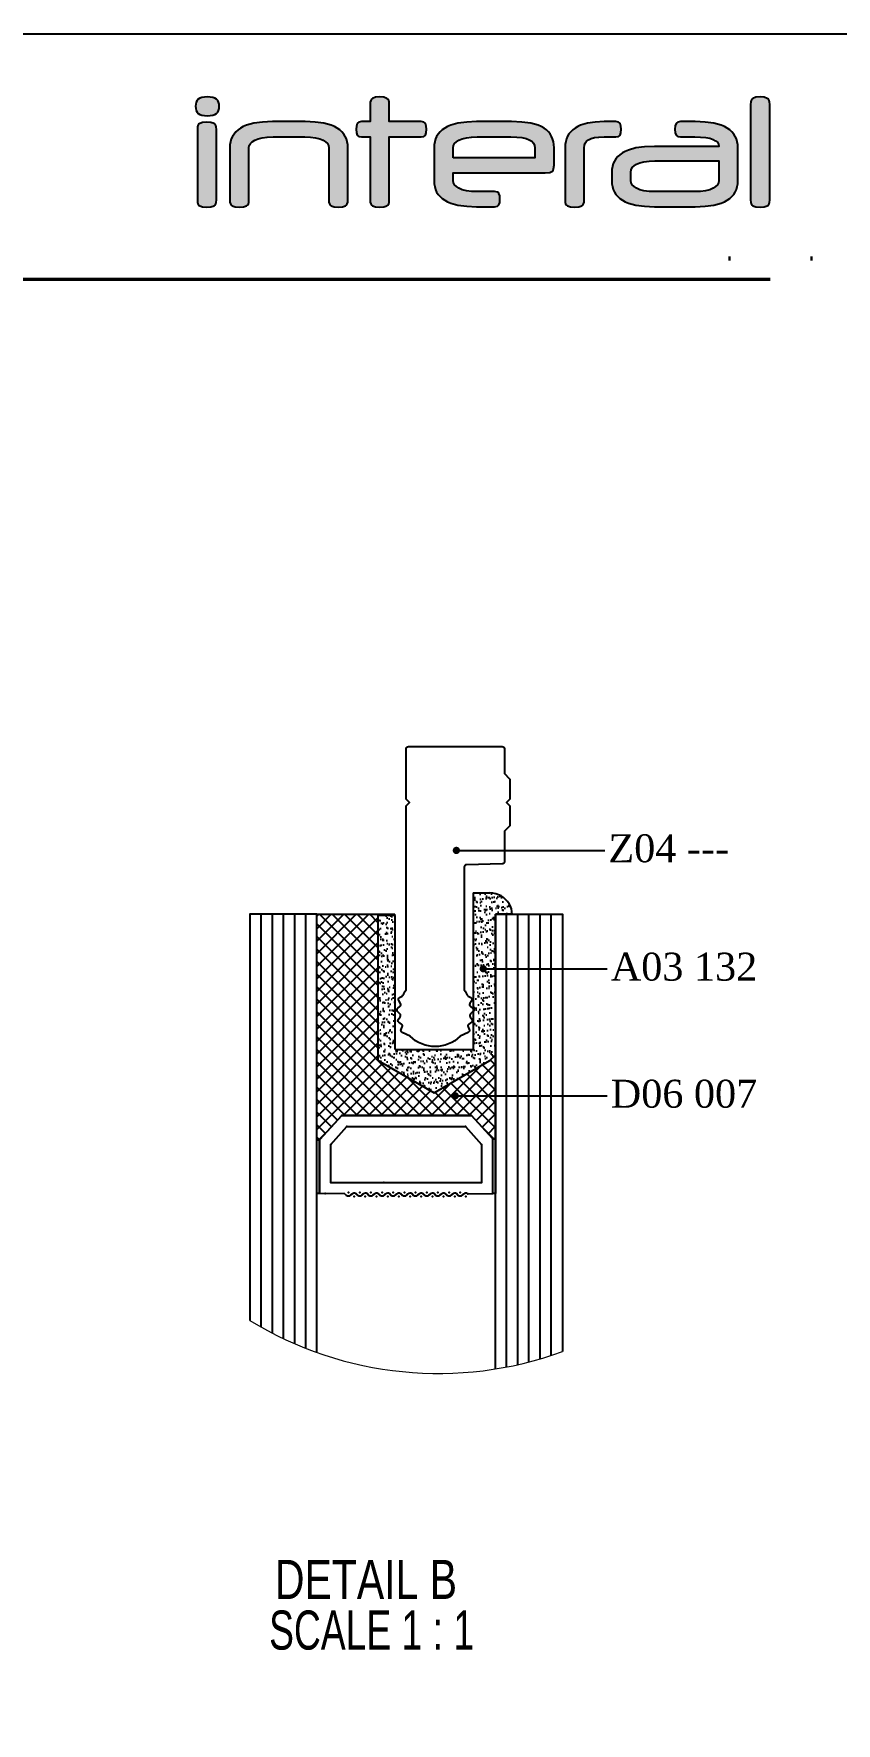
# Model space of a CAD drawing. Header units: millimetres. Extents: x 1489 to 1909, y -347 to 297.
# Drawn here: x 1625.3 to 1697.1, y 145.8 to 297 of the extents above; entities that cross this region are included whole.
import ezdxf

# ---------------------------------------------------------------- set-up
doc = ezdxf.new("R2010")
doc.units = ezdxf.units.MM
doc.header["$PDSIZE"] = -1
for name, color, linetype in [('aksesuar', 1, 'Continuous'), ('ALUMINIUM', 30, 'Continuous'), ('Antet', 7, 'Continuous'), ('ANTET_K', 179, 'Continuous'), ('PROFIL', 7, 'Continuous'), ('yazı_numara_k', 11, 'Continuous')]:
    doc.layers.add(name, color=color, linetype=linetype)
doc.layers.add('TABLO', color=7, linetype='Continuous', lineweight=15)
doc.styles.add('SLDTEXTSTYLE2', font='TXT', dxfattribs={"width": 0.699367})
doc.styles.add('SLDTEXTSTYLE3', font='TXT', dxfattribs={"width": 0.75})
doc.styles.add('SLDTEXTSTYLE5', font='TXT', dxfattribs={"width": 0.681818})
doc.dimstyles.new('ISO-25', dxfattribs={"dimtxt": 2.5, "dimasz": 2.5, "dimexe": 1.25, "dimexo": 0.625, "dimtad": 1, "dimtxsty": 'Standard', "dimcen": 2.5, "dimadec": 0, "dimazin": 0, "dimtfac": 1, "dimtmove": 0, "dimatfit": 3, "dimfxl": 1, "dimarcsym": 0})

# ---------------------------------------------------------------- blocks, each defined once
blk = doc.blocks.new('A03132 D.Ç.1')
h = blk.add_hatch()
h.set_pattern_fill('AR-SAND', color=32, scale=0.015, style=0)
h.set_pattern_definition([(37.5, (-1708.8589, 46.63865), (-0.02400047, 0.73411986), [0, -0.57912, 0, -0.6477, 0, -0.619125]), (7.5, (-1708.8589, 46.6387), (0.67428492, 1.07523765), [0, -0.31242, 0, -0.52197, 0, -0.200025]), (327.5, (-1709.32753, 46.63865), (1.18648856, 0.00215578), [0, -0.1905, 0, -0.6858, 0, -0.89535]), (317.5, (-1709.3275, 46.6387), (1.1453347, 0.334394), [0, -0.09525, 0, -0.44958, 0, -0.51435])])
h.paths.add_polyline_path([(583.95, 228.21), (583.95, 240.21), (582.45, 240.21), (582.45, 227.21), (587.45, 224.32), (592.45, 227.21), (592.95, 227.71), (592.95, 240.31), (594.45, 240.31, 0.254975), (593.45, 241.94, 0.131285), (592.45, 242.21), (590.95, 242.21), (590.95, 228.21)])
at = {"color": 32}
for p, q in [((590.95, 242.21), (590.95, 228.21)), ((590.95, 242.21), (590.95, 228.21)), ((590.95, 242.21), (592.45, 242.21)), ((582.45, 227.21), (582.45, 240.21)), ((583.95, 240.21), (582.45, 240.21)), ((582.45, 227.21), (582.45, 240.21)), ((583.95, 228.21), (583.95, 240.21)), ((583.95, 228.21), (583.95, 240.21)), ((592.95, 240.31), (592.95, 227.71)), ((594.45, 240.31), (592.95, 240.31)), ((582.45, 227.21), (587.45, 224.32)), ((582.45, 227.21), (587.45, 224.32)), ((583.95, 228.21), (590.95, 228.21)), ((583.95, 228.21), (590.95, 228.21)), ((587.45, 224.32), (592.45, 227.21)), ((587.45, 224.32), (592.45, 227.21)), ((592.45, 227.21), (592.95, 227.71))]:
    blk.add_line(p, q, dxfattribs=at)
for start, end in [(60.0827, 90), (2.866, 60.0827)]:
    blk.add_arc((592.45, 240.21), 2, start, end, dxfattribs=at)
blk = doc.blocks.new('İnteral Logo - 2D')
at = {"layer": 'PROFIL', "ltscale": 10}
h = blk.add_hatch(color=7, dxfattribs=at)
h.paths.add_polyline_path([(2732.45, 1117.62), (2732.47, 1117.8), (2732.47, 1124.16), (2732.45, 1124.34), (2732.41, 1124.48), (2732.35, 1124.6), (2732.25, 1124.67), (2731.98, 1124.76), (2731.61, 1124.79), (2731.23, 1124.76), (2730.97, 1124.67), (2730.87, 1124.6), (2730.81, 1124.48), (2730.77, 1124.34), (2730.76, 1124.16), (2730.76, 1117.8), (2730.77, 1117.62), (2730.81, 1117.48), (2730.87, 1117.36), (2730.97, 1117.29), (2731.23, 1117.2), (2731.61, 1117.17), (2731.98, 1117.2), (2732.25, 1117.29), (2732.35, 1117.36), (2732.41, 1117.48)])
h.paths.add_polyline_path([(2732.72, 1126.21), (2732.71, 1126.41), (2732.66, 1126.58), (2732.58, 1126.73), (2732.47, 1126.84), (2732.33, 1126.93), (2732.15, 1127), (2731.92, 1127.03), (2731.66, 1127.05), (2731.4, 1127.03), (2731.17, 1127), (2730.99, 1126.93), (2730.84, 1126.84), (2730.73, 1126.73), (2730.66, 1126.58), (2730.61, 1126.41), (2730.59, 1126.21), (2730.61, 1126.01), (2730.66, 1125.84), (2730.73, 1125.69), (2730.84, 1125.58), (2730.99, 1125.49), (2731.17, 1125.42), (2731.4, 1125.39), (2731.66, 1125.37), (2731.92, 1125.39), (2732.15, 1125.42), (2732.33, 1125.49), (2732.47, 1125.58), (2732.58, 1125.69), (2732.66, 1125.84), (2732.71, 1126.01)])
for points in [[(2750.79, 1123.47), (2751.04, 1123.52), (2751.13, 1123.57), (2751.18, 1123.64), (2751.25, 1123.85), (2751.27, 1124.15), (2751.25, 1124.44), (2751.18, 1124.66), (2751.13, 1124.74), (2751.04, 1124.79), (2750.79, 1124.84), (2747.94, 1124.84), (2747.94, 1126.41), (2747.93, 1126.59), (2747.89, 1126.74), (2747.82, 1126.85), (2747.73, 1126.92), (2747.46, 1127.02), (2747.08, 1127.05), (2746.7, 1127.02), (2746.44, 1126.92), (2746.35, 1126.85), (2746.28, 1126.74), (2746.24, 1126.59), (2746.23, 1126.41), (2746.23, 1124.84), (2745.46, 1124.84), (2745.21, 1124.79), (2745.12, 1124.74), (2745.06, 1124.66), (2745, 1124.44), (2744.98, 1124.15), (2745, 1123.85), (2745.06, 1123.64), (2745.12, 1123.57), (2745.21, 1123.52), (2745.46, 1123.47), (2746.23, 1123.47), (2746.23, 1117.8), (2746.24, 1117.62), (2746.28, 1117.48), (2746.35, 1117.36), (2746.44, 1117.29), (2746.7, 1117.2), (2747.08, 1117.17), (2747.46, 1117.2), (2747.73, 1117.29), (2747.82, 1117.36), (2747.89, 1117.48), (2747.93, 1117.62), (2747.94, 1117.8), (2747.94, 1123.47)], [(2743.86, 1123.73), (2743.7, 1123.92), (2743.51, 1124.09), (2743.28, 1124.25), (2743.03, 1124.39), (2742.75, 1124.51), (2742.09, 1124.69), (2741.32, 1124.8), (2740.42, 1124.84), (2737.48, 1124.84), (2736.59, 1124.8), (2735.81, 1124.69), (2735.16, 1124.51), (2734.87, 1124.39), (2734.62, 1124.25), (2734.4, 1124.09), (2734.2, 1123.92), (2734.04, 1123.73), (2733.91, 1123.52), (2733.8, 1123.29), (2733.73, 1123.04), (2733.68, 1122.77), (2733.67, 1122.49), (2733.67, 1117.8), (2733.68, 1117.62), (2733.72, 1117.48), (2733.79, 1117.36), (2733.88, 1117.29), (2734.14, 1117.2), (2734.52, 1117.17), (2734.89, 1117.2), (2735.16, 1117.29), (2735.26, 1117.36), (2735.33, 1117.48), (2735.37, 1117.62), (2735.38, 1117.8), (2735.38, 1122.85), (2736.02, 1123.27), (2736.75, 1123.45), (2737.54, 1123.47), (2741.05, 1123.47), (2742.23, 1123.19), (2742.52, 1122.63), (2742.52, 1117.8), (2742.54, 1117.62), (2742.58, 1117.48), (2742.64, 1117.36), (2742.73, 1117.29), (2743, 1117.2), (2743.37, 1117.17), (2743.75, 1117.2), (2744.02, 1117.29), (2744.11, 1117.36), (2744.18, 1117.48), (2744.22, 1117.62), (2744.24, 1117.8), (2744.24, 1122.49), (2744.22, 1122.77), (2744.18, 1123.04), (2744.1, 1123.29), (2744, 1123.52)], [(2768.21, 1123.47), (2768.47, 1123.52), (2768.55, 1123.57), (2768.61, 1123.64), (2768.68, 1123.85), (2768.7, 1124.15), (2768.68, 1124.44), (2768.61, 1124.66), (2768.55, 1124.74), (2768.47, 1124.79), (2768.21, 1124.84), (2767.16, 1124.84), (2766.36, 1124.8), (2765.67, 1124.69), (2765.07, 1124.51), (2764.81, 1124.39), (2764.57, 1124.26), (2764.36, 1124.1), (2764.18, 1123.93), (2764.02, 1123.74), (2763.9, 1123.53), (2763.8, 1123.3), (2763.73, 1123.05), (2763.69, 1122.79), (2763.67, 1122.5), (2763.67, 1117.8), (2763.69, 1117.62), (2763.72, 1117.48), (2763.79, 1117.36), (2763.88, 1117.29), (2764.15, 1117.2), (2764.52, 1117.17), (2764.9, 1117.2), (2765.17, 1117.29), (2765.26, 1117.36), (2765.33, 1117.48), (2765.37, 1117.62), (2765.38, 1117.8), (2765.38, 1122.9), (2765.95, 1123.36), (2766.83, 1123.47)]]:
    blk.add_hatch(color=7, dxfattribs=at).paths.add_polyline_path(points)
at = {"layer": 'PROFIL', "ltscale": 10, "true_color": 0xfed100}
blk.add_hatch(color=40, dxfattribs=at).paths.add_polyline_path([(2781.99, 1126.41), (2781.98, 1126.59), (2781.94, 1126.74), (2781.87, 1126.85), (2781.78, 1126.92), (2781.51, 1127.02), (2781.13, 1127.05), (2780.75, 1127.02), (2780.49, 1126.92), (2780.4, 1126.85), (2780.33, 1126.74), (2780.29, 1126.59), (2780.28, 1126.41), (2780.28, 1117.8), (2780.29, 1117.62), (2780.33, 1117.48), (2780.4, 1117.36), (2780.49, 1117.29), (2780.75, 1117.2), (2781.13, 1117.17), (2781.51, 1117.2), (2781.78, 1117.29), (2781.87, 1117.36), (2781.94, 1117.48), (2781.98, 1117.62), (2781.99, 1117.8)])
at = {"layer": 'PROFIL', "ltscale": 10}
h = blk.add_hatch(color=7, dxfattribs=at)
h.paths.add_polyline_path([(2759.81, 1124.8), (2758.87, 1124.84), (2755.76, 1124.84), (2754.87, 1124.8), (2754.09, 1124.69), (2753.44, 1124.51), (2753.15, 1124.39), (2752.9, 1124.25), (2752.68, 1124.09), (2752.48, 1123.92), (2752.32, 1123.73), (2752.18, 1123.52), (2752.08, 1123.29), (2752.01, 1123.04), (2751.96, 1122.77), (2751.95, 1122.49), (2751.95, 1119.56), (2751.96, 1119.28), (2752.01, 1119.02), (2752.08, 1118.77), (2752.18, 1118.54), (2752.32, 1118.33), (2752.48, 1118.14), (2752.68, 1117.96), (2752.9, 1117.81), (2753.15, 1117.67), (2753.44, 1117.55), (2754.09, 1117.37), (2754.87, 1117.26), (2755.76, 1117.22), (2757.36, 1117.22), (2757.62, 1117.26), (2757.7, 1117.32), (2757.76, 1117.39), (2757.83, 1117.61), (2757.85, 1117.91), (2757.83, 1118.2), (2757.76, 1118.41), (2757.7, 1118.49), (2757.62, 1118.54), (2757.36, 1118.58), (2755.13, 1118.58), (2753.96, 1118.87), (2753.66, 1119.43), (2753.66, 1120.25), (2761.88, 1120.25), (2762.3, 1120.29), (2762.44, 1120.34), (2762.54, 1120.4), (2762.61, 1120.49), (2762.65, 1120.61), (2762.69, 1120.94), (2762.69, 1122.49), (2762.67, 1122.78), (2762.63, 1123.04), (2762.56, 1123.29), (2762.46, 1123.52), (2762.34, 1123.74), (2762.18, 1123.93), (2762, 1124.1), (2761.79, 1124.26), (2761.55, 1124.39), (2761.27, 1124.51), (2760.61, 1124.69)])
h.paths.add_polyline_path([(2760.98, 1121.59), (2760.98, 1122.49), (2760.95, 1122.71), (2760.85, 1122.91), (2760.69, 1123.08), (2760.47, 1123.22), (2760.18, 1123.33), (2759.81, 1123.41), (2759.35, 1123.46), (2758.82, 1123.47), (2755.81, 1123.47), (2755.29, 1123.46), (2754.84, 1123.4), (2754.46, 1123.31), (2754.17, 1123.19), (2753.95, 1123.04), (2753.79, 1122.87), (2753.69, 1122.69), (2753.66, 1122.49), (2753.66, 1121.59)], flags=16)
at = {"layer": 'PROFIL', "ltscale": 10, "true_color": 0xfed100}
h = blk.add_hatch(color=40, dxfattribs=at)
h.paths.add_polyline_path([(2779.15, 1119.56), (2779.15, 1122.49), (2779.13, 1122.77), (2779.09, 1123.04), (2779.01, 1123.29), (2778.91, 1123.52), (2778.78, 1123.73), (2778.61, 1123.92), (2778.42, 1124.09), (2778.19, 1124.25), (2777.94, 1124.39), (2777.66, 1124.51), (2777, 1124.69), (2776.23, 1124.8), (2775.33, 1124.84), (2774.01, 1124.84), (2773.76, 1124.79), (2773.67, 1124.74), (2773.61, 1124.67), (2773.54, 1124.45), (2773.51, 1124.15), (2773.54, 1123.85), (2773.61, 1123.64), (2773.67, 1123.57), (2773.76, 1123.52), (2774.01, 1123.47), (2775.97, 1123.47), (2777.16, 1123.25), (2777.52, 1122.62), (2771.67, 1122.62), (2770.77, 1122.59), (2770, 1122.48), (2769.34, 1122.29), (2769.06, 1122.18), (2768.81, 1122.04), (2768.58, 1121.88), (2768.39, 1121.71), (2768.22, 1121.52), (2768.09, 1121.31), (2767.99, 1121.08), (2767.91, 1120.83), (2767.87, 1120.56), (2767.85, 1120.28), (2767.85, 1119.56), (2767.87, 1119.28), (2767.91, 1119.02), (2767.99, 1118.77), (2768.09, 1118.54), (2768.22, 1118.33), (2768.39, 1118.14), (2768.58, 1117.96), (2768.81, 1117.81), (2769.06, 1117.67), (2769.34, 1117.55), (2770, 1117.37), (2770.77, 1117.26), (2771.67, 1117.22), (2775.33, 1117.22), (2776.23, 1117.26), (2777, 1117.37), (2777.66, 1117.55), (2777.94, 1117.67), (2778.19, 1117.81), (2778.42, 1117.96), (2778.61, 1118.14), (2778.78, 1118.33), (2778.91, 1118.54), (2779.01, 1118.77), (2779.09, 1119.02), (2779.13, 1119.28)])
h.paths.add_polyline_path([(2777.44, 1119.22), (2776.8, 1118.78), (2776.07, 1118.61), (2775.28, 1118.58), (2771.04, 1118.58), (2769.86, 1118.87), (2769.56, 1119.43), (2769.56, 1120.69), (2770.2, 1121.12), (2770.93, 1121.29), (2771.72, 1121.32), (2777.44, 1121.32)], flags=16)
at = {"layer": 'PROFIL', "color": 7, "ltscale": 10}
for points in [[(2732.72, 1126.21), (2732.71, 1126.41), (2732.66, 1126.58), (2732.58, 1126.73), (2732.47, 1126.84), (2732.33, 1126.93), (2732.15, 1127), (2731.92, 1127.03), (2731.66, 1127.05), (2731.4, 1127.03), (2731.17, 1127), (2730.99, 1126.93), (2730.84, 1126.84), (2730.73, 1126.73), (2730.66, 1126.58), (2730.61, 1126.41), (2730.59, 1126.21), (2730.61, 1126.01), (2730.66, 1125.84), (2730.73, 1125.69), (2730.84, 1125.58), (2730.99, 1125.49), (2731.17, 1125.42), (2731.4, 1125.39), (2731.66, 1125.37), (2731.92, 1125.39), (2732.15, 1125.42), (2732.33, 1125.49), (2732.47, 1125.58), (2732.58, 1125.69), (2732.66, 1125.84), (2732.71, 1126.01)], [(2751.25, 1123.85), (2751.27, 1124.15), (2751.25, 1124.44), (2751.18, 1124.66), (2751.13, 1124.74), (2751.04, 1124.79), (2750.79, 1124.84), (2747.94, 1124.84), (2747.94, 1126.41), (2747.93, 1126.59), (2747.89, 1126.74), (2747.82, 1126.85), (2747.73, 1126.92), (2747.46, 1127.02), (2747.08, 1127.05), (2746.7, 1127.02), (2746.44, 1126.92), (2746.35, 1126.85), (2746.28, 1126.74), (2746.24, 1126.59), (2746.23, 1126.41), (2746.23, 1124.84), (2745.46, 1124.84), (2745.21, 1124.79), (2745.12, 1124.74), (2745.06, 1124.66), (2745, 1124.44), (2744.98, 1124.15), (2745, 1123.85), (2745.06, 1123.64), (2745.12, 1123.57), (2745.21, 1123.52), (2745.46, 1123.47), (2746.23, 1123.47), (2746.23, 1117.8), (2746.24, 1117.62), (2746.28, 1117.48), (2746.35, 1117.36), (2746.44, 1117.29), (2746.7, 1117.2), (2747.08, 1117.17), (2747.46, 1117.2), (2747.73, 1117.29), (2747.82, 1117.36), (2747.89, 1117.48), (2747.93, 1117.62), (2747.94, 1117.8), (2747.94, 1123.47), (2750.79, 1123.47), (2751.04, 1123.52), (2751.13, 1123.57), (2751.18, 1123.64)], [(2732.47, 1117.8), (2732.47, 1124.16), (2732.45, 1124.34), (2732.41, 1124.48), (2732.35, 1124.6), (2732.25, 1124.67), (2731.98, 1124.76), (2731.61, 1124.79), (2731.23, 1124.76), (2730.97, 1124.67), (2730.87, 1124.6), (2730.81, 1124.48), (2730.77, 1124.34), (2730.76, 1124.16), (2730.76, 1117.8), (2730.77, 1117.62), (2730.81, 1117.48), (2730.87, 1117.36), (2730.97, 1117.29), (2731.23, 1117.2), (2731.61, 1117.17), (2731.98, 1117.2), (2732.25, 1117.29), (2732.35, 1117.36), (2732.41, 1117.48), (2732.45, 1117.62)], [(2743.86, 1123.73), (2743.7, 1123.92), (2743.51, 1124.09), (2743.28, 1124.25), (2743.03, 1124.39), (2742.75, 1124.51), (2742.09, 1124.69), (2741.32, 1124.8), (2740.42, 1124.84), (2737.48, 1124.84), (2736.59, 1124.8), (2735.81, 1124.69), (2735.16, 1124.51), (2734.87, 1124.39), (2734.62, 1124.25), (2734.4, 1124.09), (2734.2, 1123.92), (2734.04, 1123.73), (2733.91, 1123.52), (2733.8, 1123.29), (2733.73, 1123.04), (2733.68, 1122.77), (2733.67, 1122.49), (2733.67, 1117.8), (2733.68, 1117.62), (2733.72, 1117.48), (2733.79, 1117.36), (2733.88, 1117.29), (2734.14, 1117.2), (2734.52, 1117.17), (2734.89, 1117.2), (2735.16, 1117.29), (2735.26, 1117.36), (2735.33, 1117.48), (2735.37, 1117.62), (2735.38, 1117.8), (2735.38, 1122.49), (2735.41, 1122.69), (2735.51, 1122.87), (2735.67, 1123.04), (2735.89, 1123.19), (2736.19, 1123.31), (2736.56, 1123.4), (2737.01, 1123.46), (2737.54, 1123.47), (2740.37, 1123.47), (2740.89, 1123.46), (2741.34, 1123.4), (2741.72, 1123.31), (2742.01, 1123.19), (2742.24, 1123.04), (2742.4, 1122.87), (2742.49, 1122.69), (2742.52, 1122.49), (2742.52, 1117.8), (2742.54, 1117.62), (2742.58, 1117.48), (2742.64, 1117.36), (2742.73, 1117.29), (2743, 1117.2), (2743.37, 1117.17), (2743.75, 1117.2), (2744.02, 1117.29), (2744.11, 1117.36), (2744.18, 1117.48), (2744.22, 1117.62), (2744.24, 1117.8), (2744.24, 1122.49), (2744.22, 1122.77), (2744.18, 1123.04), (2744.1, 1123.29), (2744, 1123.52)], [(2762, 1124.1), (2761.79, 1124.26), (2761.55, 1124.39), (2761.27, 1124.51), (2760.61, 1124.69), (2759.81, 1124.8), (2758.87, 1124.84), (2755.76, 1124.84), (2754.87, 1124.8), (2754.09, 1124.69), (2753.44, 1124.51), (2753.15, 1124.39), (2752.9, 1124.25), (2752.68, 1124.09), (2752.48, 1123.92), (2752.32, 1123.73), (2752.18, 1123.52), (2752.08, 1123.29), (2752.01, 1123.04), (2751.96, 1122.77), (2751.95, 1122.49), (2751.95, 1119.56), (2751.96, 1119.28), (2752.01, 1119.02), (2752.08, 1118.77), (2752.18, 1118.54), (2752.32, 1118.33), (2752.48, 1118.14), (2752.68, 1117.96), (2752.9, 1117.81), (2753.15, 1117.67), (2753.44, 1117.55), (2754.09, 1117.37), (2754.87, 1117.26), (2755.76, 1117.22), (2757.36, 1117.22), (2757.62, 1117.26), (2757.7, 1117.32), (2757.76, 1117.39), (2757.83, 1117.61), (2757.85, 1117.91), (2757.83, 1118.2), (2757.76, 1118.41), (2757.7, 1118.49), (2757.62, 1118.54), (2757.36, 1118.58), (2755.81, 1118.58), (2755.29, 1118.6), (2754.84, 1118.65), (2754.46, 1118.74), (2754.17, 1118.87), (2753.95, 1119.02), (2753.79, 1119.19), (2753.69, 1119.37), (2753.66, 1119.56), (2753.66, 1120.25), (2761.88, 1120.25), (2762.3, 1120.29), (2762.44, 1120.34), (2762.54, 1120.4), (2762.61, 1120.49), (2762.65, 1120.61), (2762.69, 1120.94), (2762.69, 1122.49), (2762.67, 1122.78), (2762.63, 1123.04), (2762.56, 1123.29), (2762.46, 1123.52), (2762.34, 1123.74), (2762.18, 1123.93)], [(2768.68, 1123.85), (2768.7, 1124.15), (2768.68, 1124.44), (2768.61, 1124.66), (2768.55, 1124.74), (2768.47, 1124.79), (2768.21, 1124.84), (2767.16, 1124.84), (2766.36, 1124.8), (2765.67, 1124.69), (2765.07, 1124.51), (2764.81, 1124.39), (2764.57, 1124.26), (2764.36, 1124.1), (2764.18, 1123.93), (2764.02, 1123.74), (2763.9, 1123.53), (2763.8, 1123.3), (2763.73, 1123.05), (2763.69, 1122.79), (2763.67, 1122.5), (2763.67, 1117.8), (2763.69, 1117.62), (2763.72, 1117.48), (2763.79, 1117.36), (2763.88, 1117.29), (2764.15, 1117.2), (2764.52, 1117.17), (2764.9, 1117.2), (2765.17, 1117.29), (2765.26, 1117.36), (2765.33, 1117.48), (2765.37, 1117.62), (2765.38, 1117.8), (2765.38, 1122.5), (2765.41, 1122.72), (2765.48, 1122.91), (2765.6, 1123.08), (2765.78, 1123.22), (2766.01, 1123.33), (2766.32, 1123.41), (2766.7, 1123.46), (2767.16, 1123.47), (2768.21, 1123.47), (2768.47, 1123.52), (2768.55, 1123.57), (2768.61, 1123.64)], [(2753.66, 1121.59), (2753.66, 1122.49), (2753.69, 1122.69), (2753.79, 1122.87), (2753.95, 1123.04), (2754.17, 1123.19), (2754.46, 1123.31), (2754.84, 1123.4), (2755.29, 1123.46), (2755.81, 1123.47), (2758.82, 1123.47), (2759.35, 1123.46), (2759.81, 1123.41), (2760.18, 1123.33), (2760.47, 1123.22), (2760.69, 1123.08), (2760.85, 1122.91), (2760.95, 1122.71), (2760.98, 1122.49), (2760.98, 1121.59)]]:
    blk.add_lwpolyline(points, close=True, dxfattribs=at)
at = {"layer": 'PROFIL', "color": 40, "ltscale": 10, "true_color": 0xfed100}
for points in [[(2781.99, 1117.8), (2781.99, 1126.41), (2781.98, 1126.59), (2781.94, 1126.74), (2781.87, 1126.85), (2781.78, 1126.92), (2781.51, 1127.02), (2781.13, 1127.05), (2780.75, 1127.02), (2780.49, 1126.92), (2780.4, 1126.85), (2780.33, 1126.74), (2780.29, 1126.59), (2780.28, 1126.41), (2780.28, 1117.8), (2780.29, 1117.62), (2780.33, 1117.48), (2780.4, 1117.36), (2780.49, 1117.29), (2780.75, 1117.2), (2781.13, 1117.17), (2781.51, 1117.2), (2781.78, 1117.29), (2781.87, 1117.36), (2781.94, 1117.48), (2781.98, 1117.62)], [(2779.15, 1119.56), (2779.15, 1122.49), (2779.13, 1122.77), (2779.09, 1123.04), (2779.01, 1123.29), (2778.91, 1123.52), (2778.78, 1123.73), (2778.61, 1123.92), (2778.42, 1124.09), (2778.19, 1124.25), (2777.94, 1124.39), (2777.66, 1124.51), (2777, 1124.69), (2776.23, 1124.8), (2775.33, 1124.84), (2774.01, 1124.84), (2773.76, 1124.79), (2773.67, 1124.74), (2773.61, 1124.67), (2773.54, 1124.45), (2773.51, 1124.15), (2773.54, 1123.85), (2773.61, 1123.64), (2773.67, 1123.57), (2773.76, 1123.52), (2774.01, 1123.47), (2775.28, 1123.47), (2775.81, 1123.46), (2776.27, 1123.42), (2776.64, 1123.35), (2776.93, 1123.25), (2777.15, 1123.13), (2777.31, 1122.99), (2777.4, 1122.82), (2777.44, 1122.64), (2777.44, 1122.62), (2771.67, 1122.62), (2770.77, 1122.59), (2770, 1122.48), (2769.34, 1122.29), (2769.06, 1122.18), (2768.81, 1122.04), (2768.58, 1121.88), (2768.39, 1121.71), (2768.22, 1121.52), (2768.09, 1121.31), (2767.99, 1121.08), (2767.91, 1120.83), (2767.87, 1120.56), (2767.85, 1120.28), (2767.85, 1119.56), (2767.87, 1119.28), (2767.91, 1119.02), (2767.99, 1118.77), (2768.09, 1118.54), (2768.22, 1118.33), (2768.39, 1118.14), (2768.58, 1117.96), (2768.81, 1117.81), (2769.06, 1117.67), (2769.34, 1117.55), (2770, 1117.37), (2770.77, 1117.26), (2771.67, 1117.22), (2775.33, 1117.22), (2776.23, 1117.26), (2777, 1117.37), (2777.66, 1117.55), (2777.94, 1117.67), (2778.19, 1117.81), (2778.42, 1117.96), (2778.61, 1118.14), (2778.78, 1118.33), (2778.91, 1118.54), (2779.01, 1118.77), (2779.09, 1119.02), (2779.13, 1119.28)], [(2769.56, 1119.56), (2769.56, 1120.33), (2769.6, 1120.53), (2769.69, 1120.72), (2769.85, 1120.88), (2770.08, 1121.03), (2770.37, 1121.16), (2770.74, 1121.25), (2771.19, 1121.3), (2771.72, 1121.32), (2777.44, 1121.32), (2777.44, 1119.56), (2777.4, 1119.37), (2777.31, 1119.19), (2777.15, 1119.02), (2776.92, 1118.87), (2776.63, 1118.74), (2776.26, 1118.65), (2775.81, 1118.6), (2775.28, 1118.58), (2771.72, 1118.58), (2771.19, 1118.6), (2770.74, 1118.65), (2770.37, 1118.74), (2770.08, 1118.87), (2769.85, 1119.02), (2769.69, 1119.19), (2769.6, 1119.37)]]:
    blk.add_lwpolyline(points, close=True, dxfattribs=at)
blk = doc.blocks.new('MN50SC.S.1')
at = {"color": 252}
blk.add_lwpolyline([(9907.25, 888.56), (9907.25, 1185.56), (10117.25, 1185.56), (10117.25, 888.56)], close=True, dxfattribs=at)
at = {"const_width": 0.3}
blk.add_lwpolyline([(9915.28, 1163.6), (10109.25, 1163.6)], dxfattribs=at)
at = {"layer": 'yazı_numara_k', "color": 140}
blk.add_blockref('İnteral Logo - 2D', (7327.19, 52.86), dxfattribs=at)
blk = doc.blocks.new('D3.A.Ç1.')
at = {"layer": 'aksesuar'}
h = blk.add_hatch(dxfattribs=at)
h.set_pattern_fill('ANSI37', color=0, scale=0.25, angle=180, style=0)
h.set_pattern_definition([(225, (759.5056, -9.6159), (0.561266, -0.561266), []), (315, (759.5056, -9.6159), (0.561266, 0.561266), [])])
h.paths.add_polyline_path([(1493.52, 205.12), (1493.52, 218.12), (1495.02, 218.12), (1495.02, 218.22), (1488.02, 218.22), (1488.02, 198.02), (1488.27, 198.02), (1490.26, 200.22), (1501.88, 200.22), (1503.77, 198.12), (1504.02, 198.12), (1504.02, 205.62), (1503.52, 205.12), (1498.52, 202.24)])
at = {"color": 4}
for p, q in [((1488.02, 198.02), (1488.02, 218.22)), ((1495.02, 218.12), (1495.02, 218.22)), ((1504.02, 218.22), (1504.02, 198.12)), ((1504.02, 204.32), (1504.02, 218.22))]:
    blk.add_line(p, q, dxfattribs=at)
at = {"color": 255}
blk.add_line((1488.02, 193.22), (1488.02, 198.02), dxfattribs=at)
at = {"color": 252, "linetype": 'Continuous'}
blk.add_lwpolyline([(1501.42, 222.65, 0.407592), (1501.22, 222.45), (1501.22, 211.45, -0.04303), (1501.5, 210.98, 0.150328), (1501.58, 210.89), (1501.81, 210.76, -0.414214), (1501.89, 210.49), (1501.73, 210.22, 0.355756), (1501.77, 209.97), (1501.96, 209.81, -0.414214), (1501.98, 209.52), (1501.78, 209.3, 0.355756), (1501.76, 209.04), (1501.91, 208.84, -0.414214), (1501.87, 208.56), (1501.63, 208.38, 0.355756), (1501.57, 208.13), (1501.67, 207.91, -0.414214), (1501.58, 207.64), (1500.87, 207.31, -0.411835), (1496.37, 207.31), (1495.67, 207.64, -0.414214), (1495.57, 207.91), (1495.67, 208.13, 0.355756), (1495.61, 208.38), (1495.37, 208.56, -0.414214), (1495.33, 208.84), (1495.48, 209.04, 0.355756), (1495.47, 209.3), (1495.26, 209.52, -0.414214), (1495.28, 209.81), (1495.47, 209.97, 0.355756), (1495.51, 210.22), (1495.36, 210.49, -0.414214), (1495.43, 210.76), (1495.66, 210.89, 0.150328), (1495.74, 210.98, -0.04303), (1496.02, 211.45), (1496.02, 227.92), (1496.32, 228.22), (1496.02, 228.52), (1496.02, 233.02, -0.414214), (1496.22, 233.22), (1504.62, 233.22, -0.414214), (1504.82, 233.02), (1504.82, 230.8), (1505.26, 230.36, -0.198912), (1505.32, 230.22), (1505.32, 228.52), (1505.02, 228.22), (1505.32, 227.92), (1505.32, 226.22, -0.198912), (1505.26, 226.08), (1504.82, 225.64), (1504.82, 222.92, -0.407592), (1504.63, 222.72)], format="xyb", close=True, dxfattribs=at)
at = {"color": 0, "linetype": 'Continuous', "lineweight": 0}
blk.add_arc((1498.92, 209.59), 32.46, 238.627, 289.995, dxfattribs=at)
at = {"color": 255, "linetype": 'Continuous'}
for p in [(1490.26, 200.22), (1490.26, 200.22), (1490.71, 199.22), (1490.71, 199.22), (1501.33, 199.22), (1488.02, 198.02), (1488.02, 198.02), (1502.77, 197.63), (1488.02, 193.22), (1488.77, 193.22), (1488.77, 193.22)]:
    blk.add_point(p, dxfattribs=at)
at = {"layer": 'aksesuar', "color": 140}
for p, q in [((1482.02, 218.22), (1482.02, 181.87)), ((1483.02, 218.22), (1483.02, 181.29)), ((1484.02, 218.22), (1484.02, 180.75)), ((1485.02, 218.22), (1485.02, 180.25)), ((1486.02, 218.22), (1486.02, 179.8)), ((1487.02, 218.22), (1487.02, 179.39)), ((1488.02, 218.22), (1495.02, 218.22))]:
    blk.add_line(p, q, dxfattribs=at)
at = {"layer": 'aksesuar', "color": 255}
for p, q in [((1504.02, 218.22), (1504.02, 218.22)), ((1490.26, 200.22), (1488.27, 198.02)), ((1490.26, 200.22), (1488.27, 198.02)), ((1488.27, 198.02), (1490.26, 200.22)), ((1501.88, 200.22), (1490.26, 200.22)), ((1501.88, 200.22), (1490.26, 200.22)), ((1490.26, 200.22), (1501.88, 200.22)), ((1503.77, 198.12), (1501.88, 200.22)), ((1503.77, 198.12), (1501.88, 200.22)), ((1489.27, 197.63), (1490.71, 199.22)), ((1490.71, 199.22), (1501.33, 199.22)), ((1501.33, 199.22), (1502.77, 197.63)), ((1504.02, 198.12), (1503.77, 198.12)), ((1503.77, 193.22), (1503.77, 198.12)), ((1488.27, 198.02), (1488.02, 198.02)), ((1488.27, 193.22), (1488.27, 198.02)), ((1489.27, 194.21), (1489.27, 197.63)), ((1502.77, 197.63), (1502.77, 194.21)), ((1489.27, 194.21), (1502.77, 194.21)), ((1490.55, 193.2), (1488.27, 193.22)), ((1490.55, 193.2), (1490.66, 193.09)), ((1491.08, 193.1), (1491.16, 193.17)), ((1491.55, 193.2), (1491.66, 193.09)), ((1492.08, 193.1), (1492.16, 193.17)), ((1492.55, 193.2), (1492.66, 193.09)), ((1493.08, 193.1), (1493.16, 193.17)), ((1493.55, 193.2), (1493.66, 193.09)), ((1494.08, 193.1), (1494.16, 193.17)), ((1494.55, 193.2), (1494.66, 193.09)), ((1495.08, 193.1), (1495.16, 193.17)), ((1495.55, 193.2), (1495.66, 193.09)), ((1496.08, 193.1), (1496.16, 193.17)), ((1496.55, 193.2), (1496.66, 193.09)), ((1496.55, 193.2), (1496.66, 193.09)), ((1497.08, 193.1), (1497.16, 193.17)), ((1497.08, 193.1), (1497.16, 193.17)), ((1497.55, 193.2), (1497.66, 193.09)), ((1497.55, 193.2), (1497.66, 193.09)), ((1498.08, 193.1), (1498.16, 193.17)), ((1498.08, 193.1), (1498.16, 193.17)), ((1498.55, 193.2), (1498.66, 193.09)), ((1499.08, 193.1), (1499.16, 193.17)), ((1499.55, 193.2), (1499.66, 193.09)), ((1500.08, 193.1), (1500.16, 193.17)), ((1500.55, 193.2), (1500.66, 193.09)), ((1501.08, 193.1), (1501.16, 193.17)), ((1501.55, 193.2), (1503.77, 193.22))]:
    blk.add_line(p, q, dxfattribs=at)
at = {"layer": 'aksesuar', "color": 140}
for points in [[(1482.02, 218.22), (1482.02, 181.87)], [(1482.02, 218.22), (1482.02, 181.87)], [(1488.02, 218.22), (1482.02, 218.22), (1482.02, 181.87)], [(1488.02, 179.01), (1488.02, 218.22)], [(1505.02, 177.71), (1505.02, 218.22)], [(1507.02, 178.15), (1507.02, 218.22)], [(1508.02, 178.43), (1508.02, 218.22)], [(1509.02, 178.74), (1509.02, 218.22)], [(1510.02, 218.22), (1510.02, 179.08)], [(1510.02, 218.22), (1510.02, 179.08)]]:
    blk.add_lwpolyline(points, dxfattribs=at)
at = {"layer": 'aksesuar', "color": 140, "flags": 128}
for points in [[(1504.02, 177.53), (1504.02, 218.22)], [(1504.02, 177.53), (1504.02, 218.22)], [(1504.02, 218.22), (1510.02, 218.22), (1510.02, 179.08)], [(1506.02, 177.91), (1506.02, 218.22)]]:
    blk.add_lwpolyline(points, dxfattribs=at)
at = {"layer": 'aksesuar', "color": 255}
for centre, start, end in [((1490.87, 193.31), 226.4601, 315.0362), ((1491.37, 192.96), 52.1687, 135.0362), ((1491.87, 193.31), 226.4601, 315.0362), ((1492.37, 192.96), 52.1687, 135.0362), ((1492.87, 193.31), 226.4601, 315.0362), ((1493.37, 192.96), 52.1687, 135.0362), ((1493.87, 193.31), 226.4601, 315.0362), ((1494.37, 192.96), 52.1687, 135.0362), ((1494.87, 193.31), 226.4601, 315.0362), ((1495.37, 192.96), 52.1687, 135.0362), ((1495.87, 193.31), 226.4601, 315.0362), ((1496.37, 192.96), 52.1687, 135.0362), ((1496.87, 193.31), 226.4601, 315.0362), ((1496.87, 193.31), 226.4601, 315.0362), ((1497.37, 192.96), 52.1687, 135.0362), ((1497.37, 192.96), 52.1687, 135.0362), ((1497.87, 193.31), 226.4601, 315.0362), ((1497.87, 193.31), 226.4601, 315.0362), ((1498.37, 192.96), 52.1687, 135.0362), ((1498.37, 192.96), 52.1687, 135.0362), ((1498.87, 193.31), 226.4601, 315.0362), ((1499.37, 192.96), 52.1687, 135.0362), ((1499.87, 193.31), 226.4601, 315.0362), ((1500.37, 192.96), 52.1687, 135.0362), ((1500.87, 193.31), 226.4601, 315.0362), ((1501.37, 192.96), 52.1687, 135.0362)]:
    blk.add_arc(centre, 0.3, start, end, dxfattribs=at)
for p in [(1489.27, 197.63), (1489.27, 194.21), (1494.02, 194.21), (1502.77, 194.21), (1490.87, 193.31), (1490.87, 193.31), (1490.87, 193.31), (1490.87, 193.31), (1491.08, 193.1), (1491.08, 193.1), (1491.16, 193.17), (1491.16, 193.17), (1491.37, 192.96), (1491.37, 192.96), (1491.37, 192.96), (1491.37, 192.96), (1491.55, 193.2), (1491.55, 193.2), (1491.66, 193.09), (1491.66, 193.09), (1491.87, 193.31), (1491.87, 193.31), (1491.87, 193.31), (1491.87, 193.31), (1491.87, 193.31), (1491.87, 193.31), (1491.87, 193.31), (1491.87, 193.31), (1492.08, 193.1), (1492.08, 193.1), (1492.16, 193.17), (1492.16, 193.17), (1492.37, 192.96), (1492.37, 192.96), (1492.37, 192.96), (1492.37, 192.96), (1492.55, 193.2), (1492.55, 193.2), (1492.66, 193.09), (1492.66, 193.09), (1492.87, 193.31), (1492.87, 193.31), (1492.87, 193.31), (1492.87, 193.31), (1492.87, 193.31), (1492.87, 193.31), (1492.87, 193.31), (1492.87, 193.31), (1493.08, 193.1), (1493.08, 193.1), (1493.16, 193.17), (1493.16, 193.17), (1493.37, 192.96), (1493.37, 192.96), (1493.37, 192.96), (1493.37, 192.96), (1493.55, 193.2), (1493.55, 193.2), (1493.66, 193.09), (1493.66, 193.09), (1493.87, 193.31), (1493.87, 193.31), (1493.87, 193.31), (1493.87, 193.31), (1494.08, 193.1), (1494.08, 193.1), (1494.16, 193.17), (1494.16, 193.17), (1494.37, 192.96), (1494.37, 192.96), (1494.55, 193.2), (1494.55, 193.2), (1494.66, 193.09), (1494.66, 193.09), (1494.87, 193.31), (1494.87, 193.31), (1494.87, 193.31), (1494.87, 193.31), (1495.08, 193.1), (1495.08, 193.1), (1495.16, 193.17), (1495.16, 193.17), (1495.37, 192.96), (1495.37, 192.96), (1495.37, 192.96), (1495.37, 192.96), (1495.55, 193.2), (1495.55, 193.2), (1495.66, 193.09), (1495.66, 193.09), (1495.87, 193.31), (1495.87, 193.31), (1495.87, 193.31), (1495.87, 193.31), (1496.08, 193.1), (1496.08, 193.1), (1496.16, 193.17), (1496.16, 193.17), (1496.37, 192.96), (1496.37, 192.96), (1496.37, 192.96), (1496.37, 192.96), (1496.55, 193.2), (1496.55, 193.2), (1496.55, 193.2), (1496.66, 193.09), (1496.66, 193.09), (1496.66, 193.09), (1496.87, 193.31), (1496.87, 193.31), (1496.87, 193.31), (1496.87, 193.31), (1496.87, 193.31), (1496.87, 193.31), (1496.87, 193.31), (1497.08, 193.1), (1497.08, 193.1), (1497.08, 193.1), (1497.16, 193.17), (1497.16, 193.17), (1497.16, 193.17), (1497.37, 192.96), (1497.37, 192.96), (1497.37, 192.96), (1497.37, 192.96), (1497.37, 192.96), (1497.37, 192.96), (1497.37, 192.96), (1497.55, 193.2), (1497.55, 193.2), (1497.55, 193.2), (1497.66, 193.09), (1497.66, 193.09), (1497.66, 193.09), (1497.87, 193.31), (1497.87, 193.31), (1497.87, 193.31), (1497.87, 193.31), (1497.87, 193.31), (1497.87, 193.31), (1497.87, 193.31), (1498.08, 193.1), (1498.08, 193.1), (1498.08, 193.1), (1498.16, 193.17), (1498.16, 193.17), (1498.16, 193.17), (1498.37, 192.96), (1498.37, 192.96), (1498.37, 192.96), (1498.37, 192.96), (1498.37, 192.96), (1498.37, 192.96), (1498.37, 192.96), (1498.55, 193.2), (1498.55, 193.2), (1498.55, 193.2), (1498.66, 193.09), (1498.66, 193.09), (1498.87, 193.31), (1498.87, 193.31), (1498.87, 193.31), (1498.87, 193.31), (1499.08, 193.1), (1499.08, 193.1), (1499.16, 193.17), (1499.16, 193.17), (1499.37, 192.96), (1499.37, 192.96), (1499.55, 193.2), (1499.55, 193.2), (1499.66, 193.09), (1499.66, 193.09), (1499.87, 193.31), (1499.87, 193.31), (1500.08, 193.1), (1500.08, 193.1), (1500.16, 193.17), (1500.16, 193.17), (1500.37, 192.96), (1500.37, 192.96), (1500.55, 193.2), (1500.55, 193.2), (1500.66, 193.09), (1500.66, 193.09), (1500.87, 193.31), (1500.87, 193.31), (1501.08, 193.1), (1501.08, 193.1), (1501.16, 193.17), (1501.16, 193.17), (1501.37, 192.96), (1501.37, 192.96), (1501.55, 193.2), (1501.55, 193.2)]:
    blk.add_point(p, dxfattribs=at)
at = {"layer": 'ALUMINIUM', "color": 255}
for p, q in [((1503.77, 193.22), (1503.77, 198.12)), ((1503.77, 198.12), (1504.02, 198.12)), ((1504.02, 198.12), (1504.02, 193.22)), ((1488.02, 198.02), (1488.27, 198.02)), ((1488.27, 198.02), (1488.27, 193.22)), ((1488.27, 193.22), (1488.02, 193.22)), ((1504.02, 193.22), (1503.77, 193.22))]:
    blk.add_line(p, q, dxfattribs=at)
blk.add_blockref('A03132 D.Ç.1', (911.08, -22.09))
at = {"layer": 'Antet', "char_height": 2.4999, "width": 32.1309, "attachment_point": 1}
for s, insert in [('{\\fTimes New Roman|b0|i0|c162|p18;Z04 ---}', (1514.13, 225.37)), ('{\\fTimes New Roman|b0|i0|c162|p18;A03 132}', (1514.34, 214.78)), ('{\\fTimes New Roman|b0|i0|c162|p18;D06 007}', (1514.34, 203.41))]:
    blk.add_mtext(s, dxfattribs=dict(at, insert=insert))
at = {"layer": 'TABLO', "color": 0, "char_height": 3.5, "attachment_point": 2}
for s, insert, style in [('{\\fArial|b0|i0|c0|p34;\\C255;D\\fArial|b0|i0|c162|p34;ET\\fArial|b0|i0|c0|p34;A\\fArial|b0|i0|c162|p34;IL\\fArial|b0|i0|c0|p34; B}', (1492.43, 160.45), 'SLDTEXTSTYLE3'), ('{\\fArial|b0|i0|c162|p34;\\C255;S\\fArial|b0|i0|c0|p34;CA\\fArial|b0|i0|c162|p34;LE\\fArial|b0|i0|c0|p34; \\fArial|b0|i0|c162|p34;1\\fArial|b0|i0|c0|p34; \\fArial|b0|i0|c162|p34;:\\fArial|b0|i0|c0|p34; \\fArial|b0|i0|c162|p34;1}', (1492.93, 155.92), 'SLDTEXTSTYLE5')]:
    blk.add_mtext(s, dxfattribs=dict(at, insert=insert, style=style))
for points in [[(1500.52, 223.93), (1513.8, 223.93)], [(1502.93, 213.34), (1514.02, 213.34)], [(1500.41, 201.97), (1514.02, 201.97)]]:
    blk.add_leader(points, dimstyle='ISO-25', override={"dimasz": 0.65, "dimgap": 0.625, "dimtad": 1, "dimclrd": 140, "dimclre": 140, "dimldrblk": 'DOT'})

msp = doc.modelspace()

# ---------------------------------------------------------------- block references
msp.add_blockref('D3.A.Ç1.', (162.562, 0))
at = {"layer": 'Antet', "color": 0}
msp.add_blockref('MN50SC.S.1', (-8418.053, -888.558), dxfattribs=at)

# ---------------------------------------------------------------- texts
at = {"layer": 'ANTET_K', "char_height": 2.328, "attachment_point": 1, "style": 'SLDTEXTSTYLE2'}
for insert in [(1687.221, 279.041), (1694.564, 279.041)]:
    msp.add_mtext('.', dxfattribs=dict(at, insert=insert))

doc.saveas('drawing.dxf')
